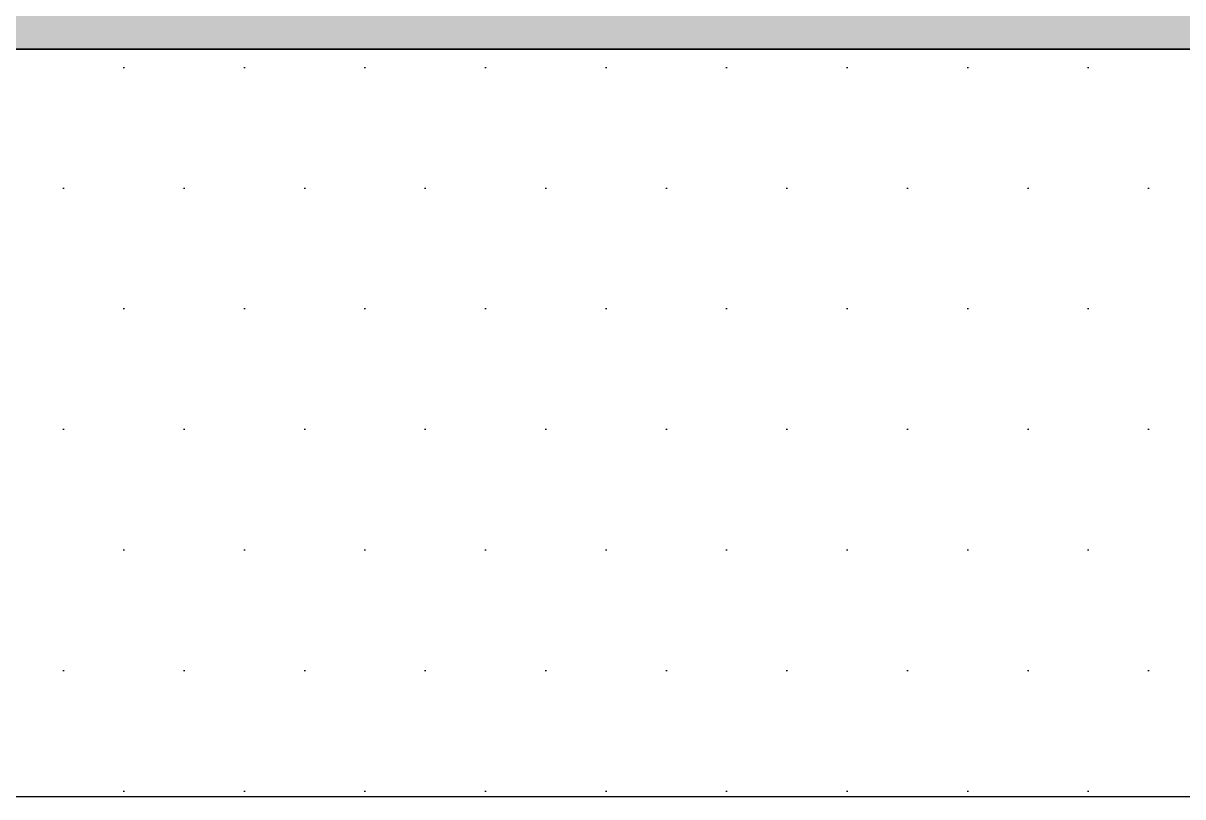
# Model space of a CAD drawing. Header units: millimetres. Extents: x -4391136 to -1798569, y -886572 to -291056.
# Drawn here: x -2450478.3 to -2450096.5, y -383660.9 to -383406.4 of the extents above; entities that cross this region are included whole.
import ezdxf

# ---------------------------------------------------------------- set-up
doc = ezdxf.new("R2010")
doc.units = ezdxf.units.MM
doc.set_wipeout_variables(frame=1)
for name, pattern in [('CENTER', [50.800000000000004, 31.75, -6.35, 6.35, -6.35]), ('HIDDEN', [0.375, 0.25, -0.125]), ('Xref-C-1-PP17-AR-2214-01-B$0$Hidden', [7.143800000000001, 4.7625, -2.3813])]:
    doc.linetypes.add(name, pattern=pattern)
for name, color, linetype in [('000 - STRUCTURE_STEEL_ACCESORIES_MAIN_COLOR_2', 7, 'Continuous'), ('000 - STRUCTURE_STEEL_ACCESORIES_WIPEOUT_', 7, 'Continuous'), ('010 - ASPG_ACCESSORIES_HATCH_', 7, 'Continuous'), ('010 - ASPG_ACCESSORIES_MAIN_COLOR_1', 7, 'Continuous'), ('010 - ASPG_ACCESSORIES_SUB_COLOR_1', 7, 'Continuous'), ('010 - ASPG_ACCESSORIES_SUB_COLOR_2', 7, 'Continuous'), ('010 - ASPG_ACCESSORIES_SYMBOL_', 7, 'Continuous'), ('010 - ASPG_ACCESSORIES_WIPEOUT_', 7, 'Continuous'), ('010 - ASPG_FASTERN_MAIN_COLOR_1', 7, 'Continuous'), ('010 - ASPG_FASTERN_SUB_COLOR_2', 7, 'Continuous'), ('010 - ASPG_FASTERN_SUB_COLOR_3', 7, 'Continuous'), ('010 - ASPG_FLASHING_HATCH_', 7, 'Continuous'), ('010 - ASPG_FLASHING_MAIN_COLOR_2', 7, 'Continuous'), ('010 - ASPG_FLASHING_MAIN_COLOR_4', 7, 'Continuous'), ('010 - ASPG_FLASHING_WIPEOUT_', 7, 'Continuous'), ('010 - ASPG_FRAMING_MAIN_COLOR_1', 7, 'Continuous'), ('010 - ASPG_FRAMING_WIPEOUT_', 7, 'Continuous'), ('_PP-Dim', 7, 'Continuous'), ('Xref-C-1-PP17-AR-2214-01-B$0$A-DETL-MBND', 7, 'Xref-C-1-PP17-AR-2214-01-B$0$Hidden'), ('Xref-C-1-PP17-AR-2214-01-B$0$A-FLOR-E', 7, 'Continuous'), ('Xref-C-1-PP17-AR-2214-01-B$0$S-COLS', 7, 'Continuous'), ('Xref-C-1-PP17-AR-2214-01-B$0$S-COLS-E', 7, 'Continuous'), ('Xref-C-1-PP17-AR-2214-01-B$0$WALL-E', 7, 'Continuous')]:
    doc.layers.add(name, color=color, linetype=linetype)
doc.layers.add('010 - ASPG_FASTERN_DEF_SUB', color=7, linetype='Continuous', plot=False)
pattern_1 = [(45, (68845973.91123614, -106253.6340706302), (-4.041115254481119, 4.041115254481119), []), (45, (68845976.60531414, -106253.6340706302), (-4.041115254481119, 4.041115254481119), [])]

# ---------------------------------------------------------------- blocks, each defined once
blk = doc.blocks.new('Xref-C-1-PP17-AR-2214-01-B$0$H-Wide Flange-Column - H100x100x17_2-V80-ENTRANCE 2 - LOWER ROOF FLOOR PLAN01-flat-1')
at = {"layer": 'Xref-C-1-PP17-AR-2214-01-B$0$S-COLS-E', "lineweight": 9}
h = blk.add_hatch(dxfattribs=at)
h.set_pattern_fill('ACET-2D-FP_39', angle=270.0000000000004, style=0, pattern_type=2)
h.set_pattern_definition([(45.00000000000043, (2739892.744999996, 499608.3970000211), (-251.4471713899382, 251.4471713899344), []), (45.00000000000043, (2739892.744999996, 499989.3970000211), (-251.4471713899382, 251.4471713899344), [])])
h.paths.add_polyline_path([(-50.00000000372529, -50.00000000058208), (-46.06587616959587, -50.00000000058208), (-42.00000000372529, -50.00000000058208), (-42.00000000372529, -13.00000000058208), (-39.07106781518087, -5.928932188719045), (-32.00000000372529, -3.000000000582077), (31.99999999627471, -3.000000000582077), (39.07106780819595, -5.928932188719045), (41.99999999627471, -13.00000000058208), (41.99999999627471, -50.00000000058208), (49.99999999627471, -50.00000000058208), (49.99999999627471, 49.99999999941792), (41.99999999627471, 49.99999999941792), (41.99999999627471, 12.99999999941792), (39.07106780819595, 5.928932187554892), (31.99999999627471, 2.999999999417923), (-32.00000000372529, 2.999999999417923), (-39.07106781518087, 5.928932187554892), (-42.00000000372529, 12.99999999941792), (-42.00000000372529, 49.99999999941792), (-50.00000000372529, 49.99999999941792)])
at = {"layer": 'Xref-C-1-PP17-AR-2214-01-B$0$S-COLS', "color": 7}
for p, q in [((-42, 50), (-50, 50)), ((-50, 50), (-50, -50)), ((-42, 13), (-42, 50)), ((50, 50), (42, 50)), ((42, 50), (42, 13)), ((50, -50), (50, 50)), ((32, 3), (-32, 3)), ((-32, -3), (32, -3)), ((-42, -50), (-42, -13)), ((42, -13), (42, -50)), ((-50, -50), (-42, -50)), ((42, -50), (50, -50))]:
    blk.add_line(p, q, dxfattribs=at)
for centre, radius, start, end in [((-32, 13), 9.99999999999999, 180, 270), ((32, 13), 10.00000000000001, 270, 0), ((-32, -13), 10.00000000000001, 90, 180), ((32, -13), 9.99999999999999, 0, 90)]:
    blk.add_arc(centre, radius, start, end, dxfattribs=at)
blk = doc.blocks.new('W-1-PP17-ENT2_REV00_20260526-152612_EX_LOPF-1')
at = {"layer": 'Xref-C-1-PP17-AR-2214-01-B$0$A-DETL-MBND', "color": 7}
blk.add_line((-13434.99999984959, -199.9999999986612), (970.0000017015263, -199.9999999986612), dxfattribs=at)
at = {"layer": 'Xref-C-1-PP17-AR-2214-01-B$0$A-FLOR-E', "color": 7}
blk.add_line((-7230.000000001863, -399.9999999986612), (-2250.000000001863, -399.9999999986612), dxfattribs=at)
at = {"layer": 'Xref-C-1-PP17-AR-2214-01-B$0$WALL-E', "color": 7}
blk.add_line((-2250.000000001863, -399.9999999986612), (-7230.000000001863, -399.9999999986612), dxfattribs=at)
at = {"color": 7, "rotation": 270}
blk.add_blockref('Xref-C-1-PP17-AR-2214-01-B$0$H-Wide Flange-Column - H100x100x17_2-V80-ENTRANCE 2 - LOWER ROOF FLOOR PLAN01-flat-1', (-2959.450243748724, -249.9999999986612), dxfattribs=at)
blk = doc.blocks.new('*U1988')
at = {"color": 7}
blk.add_wipeout([(-1491.052723732777, 0), (1488.9472762672228, 0), (1488.9472762672228, 119.92499999998836), (-1491.052723732777, 119.92499999998836)], dxfattribs=at).dxf.layer = '010 - ASPG_FRAMING_WIPEOUT_'
at = {"layer": '010 - ASPG_FRAMING_MAIN_COLOR_1', "color": 7}
for p, q in [((1488.947276267223, 119.9249999999884), (-1491.052723732777, 119.9249999999884)), ((-1491.052723732748, 0), (-1491.052723732777, 119.9249999999884)), ((-1491.052723732777, 114.8500000000058), (1488.947276267223, 114.8500000000058)), ((-1491.052723732777, 109.5400000000081), (1488.947276267223, 109.5400000000081)), ((-1491.052723732777, 10.38499999998021), (1488.947276267223, 10.38499999998021)), ((-1491.052723732733, 5.309999999997672), (1488.947276267223, 5.309999999997672)), ((-1491.052723732748, 0), (1488.947276267223, 0))]:
    blk.add_line(p, q, dxfattribs=at)
blk = doc.blocks.new('*U1976')
at = {"layer": '010 - ASPG_ACCESSORIES_SUB_COLOR_2', "color": 7}
for p, q in [((-2.084999999999127, -1.547816335794778), (-2.084999999999127, 0)), ((2.084999999999013, -1.047816335789321), (2.084999999999127, 0)), ((-2.729999999999563, -1.899999999995998), (2.729999999999563, -1.399999999995998)), ((-2.729999999999563, -1.899999999995998), (-2.084999999999127, -1.547816335789321)), ((-2.729999999999563, -1.899999999995998), (-2.084999999999127, -2.252183664200857)), ((-2.729999999999563, -3.69999999999709), (2.729999999999563, -3.19999999999709)), ((-2.729999999999563, -3.69999999999709), (-2.084999999999127, -3.347816335790412)), ((-2.729999999999563, -3.69999999999709), (-2.084999999999127, -4.052183664201948)), ((-2.084999999999127, -1.547816335789321), (2.084999999999127, -1.047816335789321)), ((-2.084999999999127, -2.252183664200857), (2.084999999999127, -1.752183664200857)), ((-2.084999999999013, -3.347816335790412), (-2.084999999999127, -2.252183664206314)), ((-2.084999999999127, -3.347816335790412), (2.084999999999127, -2.847816335790412)), ((-2.084999999999127, -4.052183664201948), (2.084999999999127, -3.552183664201948)), ((2.729999999999563, -1.399999999995998), (2.084999999999127, -1.047816335789321)), ((2.729999999999563, -1.399999999995998), (2.084999999999127, -1.752183664200857)), ((2.084999999999013, -2.847816335790412), (2.0849999999989, -1.752183664201084)), ((2.729999999999563, -3.19999999999709), (2.084999999999127, -2.847816335790412)), ((2.729999999999563, -3.19999999999709), (2.084999999999127, -3.552183664201948)), ((2.084999999999241, -4.647816335791504), (2.084999999999241, -3.552183664201948)), ((-2.729999999999563, -5.499999999998181), (2.729999999999563, -4.999999999998181)), ((-2.729999999999563, -5.499999999998181), (2.729999999999563, -4.999999999998181)), ((-2.729999999999563, -5.499999999998181), (-2.084999999999127, -5.147816335791504)), ((-2.729999999999563, -5.499999999998181), (-2.084999999999127, -5.147816335791504)), ((-2.729999999999563, -5.499999999998181), (-2.084999999999127, -5.852183664203039)), ((-2.729999999999563, -5.499999999998181), (-2.084999999999127, -5.852183664203039)), ((-2.729999999999563, -7.299999999999272), (2.729999999999563, -6.799999999999272)), ((-2.729999999999563, -7.299999999999272), (-2.084999999999127, -6.947816335792595)), ((-2.729999999999563, -7.299999999999272), (-2.084999999999127, -7.652183664204131)), ((-2.0849999999989, -5.147816335791504), (-2.084999999999013, -4.052183664201948)), ((-2.084999999999127, -5.147816335791504), (2.084999999999127, -4.647816335791504)), ((-2.084999999999127, -5.147816335791504), (2.084999999999127, -4.647816335791504)), ((-2.084999999999127, -5.852183664203039), (2.084999999999127, -5.352183664203039)), ((-2.084999999999127, -5.852183664203039), (2.084999999999127, -5.352183664203039)), ((-2.084999999999127, -6.947816335792595), (-2.0849999999989, -5.852183664203039)), ((-2.084999999999127, -6.947816335792595), (-2.084999999999127, -5.852183664203039)), ((-2.084999999999127, -6.947816335792595), (2.084999999999127, -6.447816335792595)), ((-2.084999999999127, -7.652183664204131), (2.084999999999127, -7.152183664204131)), ((2.729999999999563, -4.999999999998181), (2.084999999999127, -4.647816335791504)), ((2.729999999999563, -4.999999999998181), (2.084999999999127, -4.647816335791504)), ((2.729999999999563, -4.999999999998181), (2.084999999999127, -5.352183664203039)), ((2.729999999999563, -4.999999999998181), (2.084999999999127, -5.352183664203039)), ((2.084999999999127, -6.447816335792595), (2.084999999999127, -5.352183664203039)), ((2.084999999999127, -6.447816335792595), (2.084999999999241, -5.352183664203039)), ((2.729999999999563, -6.799999999999272), (2.084999999999127, -6.447816335792595)), ((2.729999999999563, -6.799999999999272), (2.084999999999127, -7.152183664204131)), ((2.084999999999127, -8.247816335793686), (2.084999999999127, -7.152183664204131)), ((-2.729999999999563, -9.099999999998545), (-2.084999999999127, -8.747816335793686)), ((-2.729999999999563, -9.099999999998545), (-1.568355612604137, -8.982641209644498)), ((-2.729999999999563, -9.099999999998545), (-2.084999999999127, -9.452183664205222)), ((-2.729999999999563, -10.89999999999964), (-2.084999999999127, -10.54781633579296)), ((-2.729999999999563, -10.89999999999964), (-1.844567201240352, -10.81054635710279)), ((-2.729999999999563, -10.89999999999964), (-2.084999999999127, -11.25218366420449)), ((-2.084999999999127, -8.747816335793686), (-2.084999999999127, -7.652183664204131)), ((-2.084999999999127, -8.747816335793686), (-1.064489079482883, -8.605286877620529)), ((-2.084999999999127, -9.452183664205222), (-1.629698446698967, -9.388594061787444)), ((-2.084999999999127, -10.54781633579296), (-2.084999999999127, -9.452183664205222)), ((-2.084999999999127, -10.54781633579296), (-1.798826981090315, -10.50784803706301)), ((-2.084999999999127, -11.25218366420449), (-1.907557413303948, -11.22740118002912)), ((-2.084999999999127, -12.40167565273805), (-2.084999999999127, -11.25218366420449)), ((0.4333070988686814, -8.43729858455481), (2.084999999999127, -8.247816335793686)), ((0.7141825614198751, -8.775605983184505), (2.729999999999563, -8.599999999998545)), ((0.7141825614198751, -9.102437496409038), (2.084999999999127, -8.952183664205222)), ((0.7141825614198751, -10.20507654483481), (2.084999999999127, -10.04781633579296)), ((0.7141825614198751, -10.57560598318378), (2.729999999999563, -10.39999999999964)), ((0.7141825614198751, -10.90243749640831), (2.084999999999127, -10.75218366420449)), ((2.729999999999563, -8.599999999998545), (2.084999999999127, -8.247816335793686)), ((2.729999999999563, -8.599999999998545), (2.084999999999127, -8.952183664205222)), ((2.084999999999127, -10.04781633579296), (2.084999999999127, -8.952183664205222)), ((2.729999999999563, -10.39999999999964), (2.084999999999127, -10.04781633579296)), ((2.729999999999563, -10.39999999999964), (2.084999999999127, -10.75218366420449)), ((2.084999999999127, -10.75218366420449), (2.084999999999127, -15.59999999999854)), ((-2.084999999999127, -12.40167565273805), (-2.084999999999127, -15.59999999999854)), ((0, -17.19999999999891), (-2.084999999999127, -15.59999999999854)), ((0, -17.19999999999891), (2.084999999999127, -15.59999999999854))]:
    blk.add_line(p, q, dxfattribs=at)
blk.add_lwpolyline([(0, -17.19999999999891), (0.7141825614198751, -11.45704931750151), (0.7141825614198751, -8.736688384093213, 0.4176573264866609), (0.4106596181591158, -8.436709070021607, 0.07099332720072511), (-1.529698998669119, -8.726820576112004), (-2.084999999999127, -12.40167565273805)], format="xyb", dxfattribs=at)
at = {"layer": '010 - ASPG_ACCESSORIES_SYMBOL_', "color": 7, "linetype": 'CENTER'}
blk.add_line((0, 6.142561988594025), (0, -18.19999999999891), dxfattribs=at)
at = {"layer": '010 - ASPG_FASTERN_MAIN_COLOR_1', "color": 7}
for p, q in [((-4.170000000000073, 5.049999999999272), (-4.170000000000073, 1.200000000000728)), ((3.127500000000509, 5.450000000000728), (-3.127500000000509, 5.450000000000728)), ((-2.084999999999127, 5.049999999999272), (-2.084999999999127, 1.200000000000728)), ((2.084999999999127, 5.049999999999272), (2.084999999999127, 1.200000000000728)), ((4.170000000000073, 5.049999999999272), (4.170000000000073, 1.200000000000728)), ((-5.5, 0.5499999999992724), (-5.5, 0)), ((5.5, 0), (-5.5, 0)), ((-5.200000000000728, 0.8500000000003638), (-4.170000000000073, 1.200000000000728)), ((5.200000000000728, 0.8500000000003638), (-5.200000000000728, 0.8500000000003638)), ((4.170000000000073, 1.200000000000728), (-4.170000000000073, 1.200000000000728)), ((-2.57630675031578, 0.8500000000003638), (-2.084999999999127, 1.200000000000728)), ((2.44630675031658, 0.8500000000003638), (2.084999999999127, 1.200000000000728)), ((5.200000000000728, 0.8500000000003638), (4.170000000000073, 1.200000000000728)), ((5.5, 0.5499999999992724), (5.5, 0))]:
    blk.add_line(p, q, dxfattribs=at)
for centre, radius, start, end in [((-3.127500000000509, 3.891492187500262), 1.55850781249987, 48.01707852331997, 131.98292147668), ((0, -0.1840312499989523), 5.634031249999114, 68.2799117114248, 111.7200882885752), ((3.127500000000509, 3.891492187500262), 1.558507812499965, 48.01707852331997, 131.98292147668), ((-5.200000000000728, 0.5499999999992724), 0.3, 90, 180), ((5.200000000000728, 0.5499999999992724), 0.3, 0, 90)]:
    blk.add_arc(centre, radius, start, end, dxfattribs=at)
blk = doc.blocks.new('G$C7D677D58')
at = {"layer": '010 - ASPG_FASTERN_MAIN_COLOR_1'}
h = blk.add_hatch(dxfattribs=at)
h.set_pattern_fill('ANSI35', scale=0.02, angle=280.6768409131589, style=0)
h.set_pattern_definition([(145.6768409131589, (67.45353497568851, -13.09426057516771), (0.00281929956869494, 0.00412935224241727), []), (145.6768409131589, (67.45006064978782, -13.09491560150343), (0.00281929956869494, 0.00412935224241727), [0.006249999999999968, -0.001249999999999992, 0, -0.001249999999999992])])
h.paths.add_polyline_path([(0.02989179726182556, 0.01545000000078289), (0.02447319464567954, 0.01545000000078289), (0.02447319464567954, 0.0005500000004303729), (0.02989179726182556, 0.0005500000004303729)])
at = {"layer": '010 - ASPG_FASTERN_DEF_SUB', "color": 7, "ltscale": 0.1}
blk.add_line((0.03829179726176335, 0.007999999999924512), (0, 0.007999999999924512, -2.806346833239134e-06), dxfattribs=at)
at = {"layer": '010 - ASPG_FASTERN_MAIN_COLOR_1', "color": 7}
for p, q in [((0.01327319464712673, 0, -2.806346833239134e-06), (0.01327319464712673, 0.01599999999996271, -2.806346833239134e-06)), ((0.01327319464712673, 0.01599999999996271, -2.806346833239134e-06), (0.01447319464705288, 0.01599999999996271, -2.806346833239134e-06)), ((0.01447319464705288, 0.01599999999996271, -2.806346833239134e-06), (0.01447319464705288, 0, -2.806346833239134e-06)), ((0.02989179726182556, 0), (0.02989179726182556, 0.01599999999996271)), ((0.02989179726182556, 0.01599999999996271), (0.03109179726175171, 0.01599999999996271)), ((0.03109179726175171, 0.01599999999996271), (0.03109179726175171, 0)), ((0.002400000000079672, 0.01199999999994361, -2.806346833239134e-06), (0.001600000000053114, 0.01119999999991705, -2.806346833239134e-06)), ((0.006873194647141645, 0.01199999999994361, -2.806346833239134e-06), (0.002400000000079672, 0.01199999999994361, -2.806346833239134e-06)), ((0.006873194647141645, 0.002803847577297347, -2.806346833239134e-06), (0.006873194647141645, 0.01319615242266536, -2.806346833239134e-06)), ((0.01247319464710017, 0.01492820323028354, -2.806346833239134e-06), (0.007673194646940829, 0.01492820323028354, -2.806346833239134e-06)), ((0.01247319464710017, 0.01146410161504718, -2.806346833239134e-06), (0.007673194646940829, 0.01146410161504718, -2.806346833239134e-06)), ((0.01327319464712673, 0.002803847577297347, -2.806346833239134e-06), (0.01327319464712673, 0.01319615242266536, -2.806346833239134e-06)), ((0.03109179726175171, 0.001071796769679167), (0.03109179726175171, 0.01492820323028354)), ((0.03589179726191105, 0.01492820323028354), (0.03109179726175171, 0.01492820323028354)), ((0.03589179726191105, 0.01146410161504718), (0.03109179726175171, 0.01146410161504718)), ((0.03669179726193761, 0.002803847577297347), (0.03669179726193761, 0.01319615242266536)), ((0.001600000000053114, 0.00479999999993197, -2.806346833239134e-06), (0.001600000000053114, 0.01119999999991705, -2.806346833239134e-06)), ((0.006873194647141645, 0.01119999999991705, -2.806346833239134e-06), (0.001600000000053114, 0.01119999999991705, -2.806346833239134e-06)), ((0.006873194647141645, 0.00479999999993197, -2.806346833239134e-06), (0.001600000000053114, 0.00479999999993197, -2.806346833239134e-06)), ((0.002400000000079672, 0.003999999999905413, -2.806346833239134e-06), (0.001600000000053114, 0.00479999999993197, -2.806346833239134e-06)), ((0.006873194647141645, 0.003999999999905413, -2.806346833239134e-06), (0.002400000000079672, 0.003999999999905413, -2.806346833239134e-06)), ((0.01247319464710017, 0.00453589838480184, -2.806346833239134e-06), (0.007673194646940829, 0.00453589838480184, -2.806346833239134e-06)), ((0.03589179726191105, 0.00453589838480184), (0.03109179726175171, 0.00453589838480184)), ((0.01247319464710017, 0.001071796769679167, -2.806346833239134e-06), (0.007673194646940829, 0.001071796769679167, -2.806346833239134e-06)), ((0.01447319464705288, 0, -2.806346833239134e-06), (0.01327319464712673, 0, -2.806346833239134e-06)), ((0.03109179726175171, 0), (0.02989179726182556, 0)), ((0.03589179726191105, 0.001071796769679167), (0.03109179726175171, 0.001071796769679167))]:
    blk.add_line(p, q, dxfattribs=at)
blk.add_lwpolyline([(0.02989179726182556, 0.01545000000078289), (0.02447319464567954, 0.01545000000078289), (0.02447319464567954, 0.0005500000004303729), (0.02989179726182556, 0.0005500000004303729)], close=True, dxfattribs=at)
at = {"layer": '010 - ASPG_FASTERN_MAIN_COLOR_1', "color": 7, "elevation": -2.806346833239134e-06}
for points in [[(0.007673194646940829, 0.01492820323028354, 0.4618802153516978), (0.007673194646940829, 0.01146410161504718, 0.2309401076757868), (0.007673194646940829, 0.00453589838480184, 0.461880215351701), (0.007673194646940829, 0.001071796769679167)], [(0.01247319464710017, 0.01492820323028354, -0.4618802153516978), (0.01247319464710017, 0.01146410161504718, -0.2309401076757868), (0.01247319464710017, 0.00453589838480184, -0.461880215351701), (0.01247319464710017, 0.001071796769679167)], [(0.03589179726191105, 0.01492820323028354, -0.4618802153516978), (0.03589179726191105, 0.01146410161504718, -0.2309401076757868), (0.03589179726191105, 0.00453589838480184, -0.4618802153517009), (0.03589179726191105, 0.001071796769679167)]]:
    blk.add_lwpolyline(points, format="xyb", dxfattribs=at)
at = {"layer": '010 - ASPG_FASTERN_SUB_COLOR_2', "color": 7, "linetype": 'HIDDEN'}
for p, q in [((0.02989179726182556, 0.01199999999994361), (0.01447319464705288, 0.01199999999994361, -2.806346833239134e-06)), ((0.02989179726182556, 0.01119999999991705), (0.01447319464705288, 0.01119999999991705, -2.806346833239134e-06)), ((0.02989179726182556, 0.00479999999993197), (0.01447319464705288, 0.00479999999993197, -2.806346833239134e-06)), ((0.02989179726182556, 0.003999999999905413), (0.01447319464705288, 0.003999999999905413, -2.806346833239134e-06))]:
    blk.add_line(p, q, dxfattribs=at)
blk = doc.blocks.new('010 - ASPG_ACCESSORIES_BRACKET_FOR_FRAME_TYPE-1_CUT-VIEW')
at = {"color": 7}
blk.add_wipeout([(4.656612873077393e-10, 25.00000000008731), (4.656612873077393e-10, 1.8189894035458565e-12), (40, 1.8189894035458565e-12), (40, 3.000000000153044), (3.0000000003213074, 3.000000000153044), (3.0000000003213074, 25.00000000008731)], dxfattribs=at).dxf.layer = '010 - ASPG_ACCESSORIES_WIPEOUT_'
at = {"layer": '010 - ASPG_ACCESSORIES_HATCH_'}
h = blk.add_hatch(dxfattribs=at)
h.set_pattern_fill('ANSI32', scale=0.03)
h.set_pattern_definition(pattern_1)
h.paths.add_polyline_path([(1.452183664310724, 16.08500000019558), (1.100000000093132, 16.73000000005413), (0.7478163363412023, 16.08500000019558), (4.656612873077393e-10, 16.08500000019558), (4.656612873077393e-10, 25.00000000008731), (3.000000000465661, 25.00000000008731), (2.9848025678657, 16.08500000019558)])
h = blk.add_hatch(dxfattribs=at)
h.set_pattern_fill('ANSI32', scale=0.03)
h.set_pattern_definition(pattern_1)
h.paths.add_polyline_path([(4.656612873077393e-10, 0), (4.656612873077393e-10, 11.78062006374239), (0.1825785292312503, 11.91500000003725), (1.247816335875541, 11.91500000003725), (1.600000000558794, 11.27000000019325), (1.952183664776385, 11.91500000003725), (3.000000000465661, 11.9150000000518), (3.000000000465661, 3.000000000160071), (19.70000000018626, 3.000000000043656), (19.70000000018626, 1.164153218269348e-10)])
h = blk.add_hatch(dxfattribs=at)
h.set_pattern_fill('ANSI32', scale=0.03)
h.set_pattern_definition(pattern_1)
h.paths.add_polyline_path([(28.70000000018626, 1.164153218269348e-10), (28.70000000018626, 3.000000000043656), (40, 3.000000000160071), (40, 0)])
at = {"layer": '010 - ASPG_ACCESSORIES_MAIN_COLOR_1', "color": 7}
blk.add_lwpolyline([(4.656612873077393e-10, 25.00000000008731), (4.656612873077393e-10, 0), (40, 0), (40, 3.000000000160071), (3.000000000465661, 3.000000000160071), (3.000000000465661, 25.00000000008731)], close=True, dxfattribs=at)
at = {"layer": '010 - ASPG_ACCESSORIES_SUB_COLOR_1', "color": 7}
for points in [[(1.452183664310724, 16.08500000019558), (1.100000000093132, 16.73000000005413), (0.7478163363412023, 16.08500000019558), (4.656612873077393e-10, 16.08500000019558), (4.656612873077393e-10, 25.00000000008731), (3.000000000465661, 25.00000000008731), (2.9848025678657, 16.08500000019558)], [(4.656612873077393e-10, 0), (4.656612873077393e-10, 11.78062006374239), (0.1825785292312503, 11.91500000003725), (1.247816335875541, 11.91500000003725), (1.600000000558794, 11.27000000019325), (1.952183664776385, 11.91500000003725), (3.000000000465661, 11.9150000000518), (3.000000000465661, 3.000000000160071), (19.70000000018626, 3.000000000043656), (19.70000000018626, 1.164153218269348e-10)], [(28.70000000018626, 1.164153218269348e-10), (28.70000000018626, 3.000000000043656), (40, 3.000000000160071), (40, 0)]]:
    blk.add_lwpolyline(points, close=True, dxfattribs=at)
blk = doc.blocks.new('G$CF155826C')
at = {"layer": '010 - ASPG_FASTERN_DEF_SUB', "color": 7, "ltscale": 0.1}
blk.add_line((0, 0.007999999999924512), (0.03829179726176335, 0.007999999999924512, -2.806346833239134e-06), dxfattribs=at)
at = {"layer": '010 - ASPG_FASTERN_MAIN_COLOR_1', "color": 7}
for p, q in [((0.007200000000011642, 0.01599999999996271), (0.007200000000011642, 0)), ((0.00839999999993779, 0.01599999999996271), (0.007200000000011642, 0.01599999999996271)), ((0.00839999999993779, 0), (0.00839999999993779, 0.01599999999996271)), ((0.02381860261471047, 0.01599999999996271, -2.806346833239134e-06), (0.02381860261471047, 0, -2.806346833239134e-06)), ((0.02501860261463662, 0.01599999999996271, -2.806346833239134e-06), (0.02381860261471047, 0.01599999999996271, -2.806346833239134e-06)), ((0.02501860261463662, 0, -2.806346833239134e-06), (0.02501860261463662, 0.01599999999996271, -2.806346833239134e-06)), ((0.001599999999825741, 0.002803847577297347), (0.001599999999825741, 0.01319615242266536)), ((0.002399999999852298, 0.01492820323028354), (0.007200000000011642, 0.01492820323028354)), ((0.002399999999852298, 0.01146410161504718), (0.007200000000011642, 0.01146410161504718)), ((0.007200000000011642, 0.001071796769679167), (0.007200000000011642, 0.01492820323028354)), ((0.02501860261463662, 0.002803847577297347, -2.806346833239134e-06), (0.02501860261463662, 0.01319615242266536, -2.806346833239134e-06)), ((0.02581860261466318, 0.01492820323028354, -2.806346833239134e-06), (0.03061860261482252, 0.01492820323028354, -2.806346833239134e-06)), ((0.02581860261466318, 0.01146410161504718, -2.806346833239134e-06), (0.03061860261482252, 0.01146410161504718, -2.806346833239134e-06)), ((0.0314186026146217, 0.002803847577297347, -2.806346833239134e-06), (0.0314186026146217, 0.01319615242266536, -2.806346833239134e-06)), ((0.0314186026146217, 0.01199999999994361, -2.806346833239134e-06), (0.03589179726168368, 0.01199999999994361, -2.806346833239134e-06)), ((0.03589179726168368, 0.01199999999994361, -2.806346833239134e-06), (0.03669179726171024, 0.01119999999991705, -2.806346833239134e-06)), ((0.0314186026146217, 0.01119999999991705, -2.806346833239134e-06), (0.03669179726171024, 0.01119999999991705, -2.806346833239134e-06)), ((0.03669179726171024, 0.00479999999993197, -2.806346833239134e-06), (0.03669179726171024, 0.01119999999991705, -2.806346833239134e-06)), ((0.002399999999852298, 0.00453589838480184), (0.007200000000011642, 0.00453589838480184)), ((0.02581860261466318, 0.00453589838480184, -2.806346833239134e-06), (0.03061860261482252, 0.00453589838480184, -2.806346833239134e-06)), ((0.0314186026146217, 0.00479999999993197, -2.806346833239134e-06), (0.03669179726171024, 0.00479999999993197, -2.806346833239134e-06)), ((0.0314186026146217, 0.003999999999905413, -2.806346833239134e-06), (0.03589179726168368, 0.003999999999905413, -2.806346833239134e-06)), ((0.03589179726168368, 0.003999999999905413, -2.806346833239134e-06), (0.03669179726171024, 0.00479999999993197, -2.806346833239134e-06)), ((0.002399999999852298, 0.001071796769679167), (0.007200000000011642, 0.001071796769679167)), ((0.007200000000011642, 0), (0.00839999999993779, 0)), ((0.02381860261471047, 0, -2.806346833239134e-06), (0.02501860261463662, 0, -2.806346833239134e-06)), ((0.02581860261466318, 0.001071796769679167, -2.806346833239134e-06), (0.03061860261482252, 0.001071796769679167, -2.806346833239134e-06))]:
    blk.add_line(p, q, dxfattribs=at)
at = {"layer": '010 - ASPG_FASTERN_MAIN_COLOR_1', "color": 7, "elevation": -2.806346833239134e-06}
for points in [[(0.002399999999852298, 0.01492820323028354, 0.4618802153516978), (0.002399999999852298, 0.01146410161504718, 0.2309401076757868), (0.002399999999852298, 0.00453589838480184, 0.4618802153517009), (0.002399999999852298, 0.001071796769679167)], [(0.02581860261466318, 0.01492820323028354, 0.4618802153516978), (0.02581860261466318, 0.01146410161504718, 0.2309401076757868), (0.02581860261466318, 0.00453589838480184, 0.461880215351701), (0.02581860261466318, 0.001071796769679167)], [(0.03061860261482252, 0.01492820323028354, -0.4618802153516978), (0.03061860261482252, 0.01146410161504718, -0.2309401076757868), (0.03061860261482252, 0.00453589838480184, -0.461880215351701), (0.03061860261482252, 0.001071796769679167)]]:
    blk.add_lwpolyline(points, format="xyb", dxfattribs=at)
at = {"layer": '010 - ASPG_FASTERN_SUB_COLOR_3', "color": 7, "linetype": 'HIDDEN'}
for p, q in [((0.00839999999993779, 0.01199999999994361), (0.02381860261471047, 0.01199999999994361, -2.806346833239134e-06)), ((0.00839999999993779, 0.01119999999991705), (0.02381860261471047, 0.01119999999991705, -2.806346833239134e-06)), ((0.00839999999993779, 0.00479999999993197), (0.02381860261471047, 0.00479999999993197, -2.806346833239134e-06)), ((0.00839999999993779, 0.003999999999905413), (0.02381860261471047, 0.003999999999905413, -2.806346833239134e-06))]:
    blk.add_line(p, q, dxfattribs=at)
blk = doc.blocks.new('*U1985')
at = {"color": 7, "xscale": -1, "rotation": 270}
blk.add_blockref('*U1976', (3, 10.99999999995634), dxfattribs=at)
at = {"color": 7}
blk.add_wipeout([(45.00000000000454, 75.00000000001457), (45.00000000000455, 29.999999999578005), (0, 29.999999999577994), (0, 25.00000000001455), (50, 25.00000000001456), (49.99999999999999, 75.00000000001457)], dxfattribs=at).dxf.layer = '000 - STRUCTURE_STEEL_ACCESORIES_WIPEOUT_'
at = {"layer": '010 - ASPG_ACCESSORIES_HATCH_'}
h = blk.add_hatch(dxfattribs=at)
h.set_pattern_fill('ANSI32', scale=0.03, angle=-90.00000000000001)
h.set_pattern_definition([(315, (-106132.4892735402, -14494238.67851865), (1.01027881362028, 1.01027881362028), []), (315, (-106132.4892735402, -14494239.35203815), (1.01027881362028, 1.01027881362028), [])])
h.paths.add_polyline_path([(45, 75.00000000001455), (45, 30.00000000001455), (0, 30.00000000001455), (0, 25.00000000001455), (50, 25.00000000001455), (50, 75.00000000001455)])
at = {"layer": '000 - STRUCTURE_STEEL_ACCESORIES_MAIN_COLOR_2', "color": 7}
blk.add_lwpolyline([(45, 75.00000000001455), (45, 30.00000000001455), (0, 30.00000000001455), (0, 25.00000000001455), (50, 25.00000000001455), (50, 75.00000000001455)], close=True, dxfattribs=at)
at = {"color": 7, "xscale": -1000, "yscale": 1000, "zscale": 1000}
for name, p, rotation in [('G$CF155826C', (36.60000000006221, 60.49999999999591), 180), ('G$C7D677D58', (32.1999999997206, 46.47319464563043, 0.001403173416619567), 90)]:
    blk.add_blockref(name, p, dxfattribs=dict(at, rotation=rotation))
at = {"color": 7, "xscale": -1, "rotation": 180}
blk.add_blockref('010 - ASPG_ACCESSORIES_BRACKET_FOR_FRAME_TYPE-1_CUT-VIEW', (-4.656612873077393e-10, 25.00000000008731), dxfattribs=at)
blk = doc.blocks.new('W-1-PP17-ENT2_REV00_20260528-225335_ASPG_UPPF')
at = {"color": 7, "rotation": 180}
blk.add_blockref('*U1988', (-4439, -200.0000000032596), dxfattribs=at)
at = {"color": 7, "xscale": -1.000000000000003, "rotation": 90}
blk.add_blockref('*U1985', (-3074, -150.000000001397), dxfattribs=at)
blk = doc.blocks.new('*U3469')
at = {"color": 7}
blk.add_wipeout([(0, -52.000000000100044), (2999.9999996952783, -52.000000000100044), (2999.9999996952783, -298.0000000000382), (0, -298.0000000000382)], dxfattribs=at).dxf.layer = '010 - ASPG_FLASHING_WIPEOUT_'
at = {"layer": '010 - ASPG_FLASHING_HATCH_'}
h = blk.add_hatch(dxfattribs=at)
h.set_pattern_fill('DOTS', scale=0.5)
h.set_pattern_definition([(0, (0, 0), (19.84375, 39.6875), [0, -39.6875])])
h.paths.add_polyline_path([(0, -52), (2999.999999695458, -52), (2999.999999695458, -298.0000000000582), (1.094595811626965e-16, -298.0000000000582)])
at = {"layer": '010 - ASPG_FLASHING_MAIN_COLOR_2', "color": 7}
blk.add_lwpolyline([(0, -52), (2999.999999695458, -52), (2999.999999695458, -298.0000000000582), (1.094595811626965e-16, -298.0000000000582)], close=True, dxfattribs=at)
at = {"color": 7}
blk.add_wipeout([(0, 69.29999999994834), (2999.9999996952783, 69.29999999994834), (2999.9999996952783, -51.99999999999727), (0, -51.99999999999727)], dxfattribs=at).dxf.layer = '010 - ASPG_FLASHING_WIPEOUT_'
at = {"layer": '010 - ASPG_FLASHING_HATCH_'}
h = blk.add_hatch(dxfattribs=at)
h.set_pattern_fill('DOTS', scale=0.1)
h.set_pattern_definition([(0, (0, 0), (3.96875, 7.9375), [0, -7.9375])])
h.paths.add_polyline_path([(-2.8421709430404e-14, 69.29999999999998), (2999.999999695458, 69.29999999999998), (2999.999999695458, -52.00000000000001), (3.155443620884047e-30, -52.00000000000001)])
at = {"layer": '010 - ASPG_FLASHING_MAIN_COLOR_4', "color": 7}
blk.add_lwpolyline([(-2.8421709430404e-14, 69.29999999999998), (2999.999999695458, 69.29999999999998), (2999.999999695458, -52.00000000000001), (3.155443620884047e-30, -52.00000000000001)], close=True, dxfattribs=at)

msp = doc.modelspace()

# ---------------------------------------------------------------- block references
at = {"color": 7}
msp.add_blockref('W-1-PP17-ENT2_REV00_20260528-225335_ASPG_UPPF', (-2447156.514610203, -383210.8748381315), dxfattribs=at)

# ---------------------------------------------------------------- next in the draw order: block references
at = {"layer": '_PP-Dim', "color": 7}
msp.add_blockref('W-1-PP17-ENT2_REV00_20260526-152612_EX_LOPF-1', (-2447156.514610203, -383210.8748381315), dxfattribs=at)

# ---------------------------------------------------------------- next in the draw order: block references
at = {"color": 7}
msp.add_blockref('*U3469', (-2453090.964855656, -383362.8748381348), dxfattribs=at)

doc.saveas('drawing.dxf')
